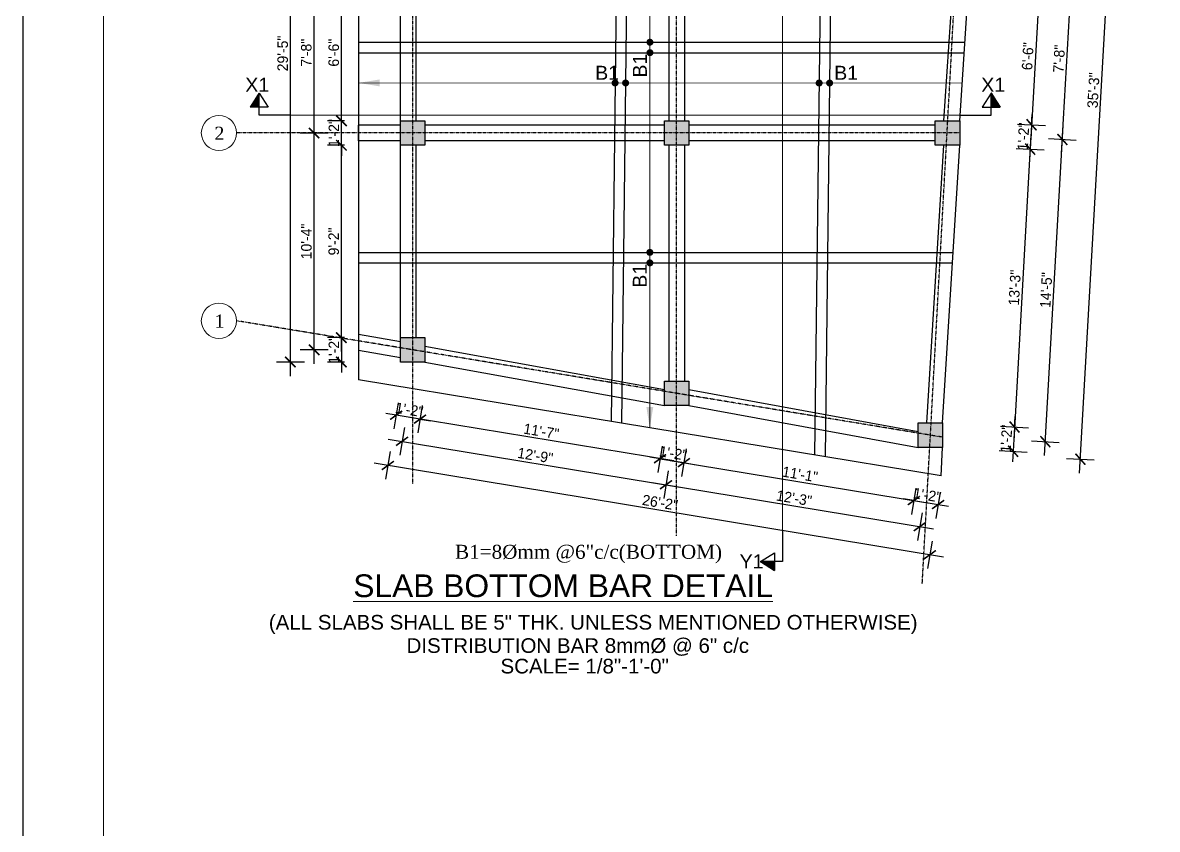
# Model space of a CAD drawing. Header units: inches. Extents: x -412 to 2766, y -9590 to -2111.
# Drawn here: x -412 to 238, y -8260 to -7798 of the extents above; entities that cross this region are included whole.
import ezdxf

# ---------------------------------------------------------------- set-up
doc = ezdxf.new("R2010")
doc.units = ezdxf.units.IN
doc.header["$LTSCALE"] = 0.5
doc.header["$MEASUREMENT"] = 0
doc.header["$PDMODE"] = 66
doc.linetypes.add('ACAD_ISO02W100', pattern=[15, 12, -3])
doc.linetypes.add('PHANTOM2', pattern=[1.25, 0.625, -0.125, 0.125, -0.125, 0.125, -0.125])
for name, color, linetype, lineweight in [('05 DOT', 50, 'Continuous', 5), ('15 TEXT', 7, 'Continuous', 15), ('20 BEAM SECTION ARROW', 7, 'ACAD_ISO02W100', 20), ('25 BOT BAR', 12, 'Continuous', 25), ('COLUMN', 8, 'Continuous', 50), ('DOOR & WIN', 1, 'Continuous', 25), ('ELE1', 3, 'Continuous', 9), ('Profile ele', 4, 'Continuous', 25), ('RINF', 4, 'Continuous', 25), ('TEXT', 220, 'Continuous', 9), ('window', 6, 'Continuous', 13)]:
    doc.layers.add(name, color=color, linetype=linetype, lineweight=lineweight)
doc.layers.add('OUTLINE', color=116, linetype='Continuous')
doc.styles.add('ARCHITECTURE', font='stylu.ttf')
doc.styles.add('arial', font='arial.ttf')
doc.styles.get("Standard").update_dxf_attribs({"font": 'arial.ttf'})
doc.dimstyles.new('8 SCALE', dxfattribs={"dimscale": 0, "dimtxt": 6, "dimasz": 6, "dimexe": 8, "dimexo": 8, "dimgap": 1.25, "dimtad": 1, "dimdec": 0, "dimzin": 3, "dimdsep": 46, "dimlunit": 4, "dimtxsty": 'ARCHITECTURE', "dimblk": 'ARCHTICK', "dimcen": 8, "dimdle": 8, "dimclrd": 5, "dimclre": 5, "dimclrt": 7, "dimadec": 0, "dimazin": 0, "dimtfac": 0.75, "dimtdec": 0, "dimtix": 1, "dimtmove": 2, "dimatfit": 3, "dimldrblk": 'ARCHTICK', "dimfxl": 8, "dimfxlon": 1, "dimtolj": 1, "dimtzin": 0, "dimlwd": -1, "dimlwe": -1, "dimarcsym": 0})
doc.dimstyles.new('Copy of Standard1', dxfattribs={"dimscale": 24, "dimtxt": 0.083333, "dimasz": 0.125, "dimexe": 0.046875, "dimexo": 0.078125, "dimgap": 0.046875, "dimtad": 1, "dimdec": 0, "dimzin": 3, "dimdsep": 46, "dimlunit": 4, "dimtxsty": 'arial', "dimcen": 0.09, "dimdle": 0.046875, "dimclrd": 5, "dimclre": 5, "dimclrt": 7, "dimaunit": 1, "dimadec": 0, "dimazin": 0, "dimtfac": 1, "dimtdec": 0, "dimtofl": 0, "dimtmove": 0, "dimatfit": 3, "dimfxl": 1, "dimtolj": 1, "dimtzin": 0, "dimlwd": -1, "dimlwe": -1, "dimarcsym": 0})

# ---------------------------------------------------------------- blocks, each defined once
blk = doc.blocks.new('_ArchTick')
at = {"color": 0, "linetype": 'ByBlock', "const_width": 0.15}
blk.add_lwpolyline([(-0.5, -0.5), (0.5, 0.5)], dxfattribs=at)
blk = doc.blocks.new('*D1291')
at = {"layer": 'Defpoints', "color": 0, "transparency": 16777216}
for p in [(-18234.22, -12981.9), (-18237.07, -12999.17), (-18097.22, -13006.8)]:
    blk.add_point(p, dxfattribs=at)
at = {"layer": 'Profile ele', "color": 5, "transparency": 16777216}
for p, q in [((-18235.77, -12991.28), (-18238.37, -13007.06)), ((-18091.81, -13023.13), (-18244.97, -12997.87)), ((-18098.53, -13014.7), (-18101, -13029.72))]:
    blk.add_line(p, q, dxfattribs=at)
at = {"layer": 'Profile ele', "color": 5, "transparency": 16777216, "xscale": 6, "yscale": 6, "zscale": 6}
for p, rotation in [((-18237.07, -12999.17), 170.6334039608591), ((-18099.7, -13021.83), 350.6334039608591)]:
    blk.add_blockref('_ArchTick', p, dxfattribs=dict(at, rotation=rotation))
at = {"layer": 'Profile ele', "color": 7, "transparency": 16777216, "insert": (-18167.66, -13006.09), "char_height": 6, "attachment_point": 5, "rotation": 350.6334, "style": 'ARCHITECTURE'}
blk.add_mtext('\\A1;11\'-7"', dxfattribs=at)
blk = doc.blocks.new('*D1292')
at = {"layer": 'Defpoints', "color": 0, "transparency": 16777216}
for p in [(-18248.22, -12981.9), (-18234.22, -12981.9), (-18250.7, -12996.92)]:
    blk.add_point(p, dxfattribs=at)
at = {"layer": 'Profile ele', "color": 5, "transparency": 16777216}
for p, q in [((-18249.53, -12989.79), (-18252, -13004.81)), ((-18235.77, -12991.28), (-18238.37, -13007.06)), ((-18250.7, -12996.92), (-18256.62, -12995.94)), ((-18237.07, -12999.17), (-18250.7, -12996.92)), ((-18237.07, -12999.17), (-18231.15, -13000.15))]:
    blk.add_line(p, q, dxfattribs=at)
at = {"layer": 'Profile ele', "color": 5, "transparency": 16777216, "xscale": 6, "yscale": 6, "zscale": 6}
for p, rotation in [((-18250.7, -12996.92), 350.6334039608591), ((-18237.07, -12999.17), 170.6334039608591)]:
    blk.add_blockref('_ArchTick', p, dxfattribs=dict(at, rotation=rotation))
at = {"layer": 'Profile ele', "color": 7, "transparency": 16777216, "insert": (-18243.19, -12993.79), "char_height": 6, "attachment_point": 5, "rotation": 350.6334, "style": 'ARCHITECTURE'}
blk.add_mtext('\\A1;1\'-2"', dxfattribs=at)
blk = doc.blocks.new('*D1293')
at = {"layer": 'Defpoints', "color": 0, "transparency": 16777216}
for p in [(-18097.22, -13006.8), (-18083.22, -13006.8), (-18086.07, -13024.08)]:
    blk.add_point(p, dxfattribs=at)
at = {"layer": 'Profile ele', "color": 5, "transparency": 16777216}
for p, q in [((-18098.53, -13014.7), (-18101, -13029.72)), ((-18084.77, -13016.18), (-18087.37, -13031.97)), ((-18099.7, -13021.83), (-18105.62, -13020.85)), ((-18099.7, -13021.83), (-18086.07, -13024.08)), ((-18086.07, -13024.08), (-18080.15, -13025.05))]:
    blk.add_line(p, q, dxfattribs=at)
at = {"layer": 'Profile ele', "color": 5, "transparency": 16777216, "xscale": 6, "yscale": 6, "zscale": 6}
for p, rotation in [((-18099.7, -13021.83), 350.6334039608591), ((-18086.07, -13024.08), 170.6334039608591)]:
    blk.add_blockref('_ArchTick', p, dxfattribs=dict(at, rotation=rotation))
at = {"layer": 'Profile ele', "color": 7, "transparency": 16777216, "insert": (-18092.19, -13018.7), "char_height": 6, "attachment_point": 5, "rotation": 350.6334, "style": 'ARCHITECTURE'}
blk.add_mtext('\\A1;1\'-2"', dxfattribs=at)
blk = doc.blocks.new('*D1294')
at = {"layer": 'Defpoints', "color": 0, "transparency": 16777216}
for p in [(-18083.22, -13006.8), (-17951.98, -13030.76), (-17954.46, -13045.79)]:
    blk.add_point(p, dxfattribs=at)
at = {"layer": 'Profile ele', "color": 5, "transparency": 16777216}
for p, q in [((-18084.77, -13016.18), (-18087.37, -13031.97)), ((-18093.97, -13022.77), (-17946.56, -13047.09)), ((-17953.28, -13038.66), (-17955.76, -13053.68))]:
    blk.add_line(p, q, dxfattribs=at)
at = {"layer": 'Profile ele', "color": 5, "transparency": 16777216, "xscale": 6, "yscale": 6, "zscale": 6}
for p, rotation in [((-18086.07, -13024.08), 170.6334039608591), ((-17954.46, -13045.79), 350.6334039608591)]:
    blk.add_blockref('_ArchTick', p, dxfattribs=dict(at, rotation=rotation))
at = {"layer": 'Profile ele', "color": 7, "transparency": 16777216, "insert": (-18019.57, -13030.71), "char_height": 6, "attachment_point": 5, "rotation": 350.6334, "style": 'ARCHITECTURE'}
blk.add_mtext('\\A1;11\'-1"', dxfattribs=at)
blk = doc.blocks.new('*D1295')
at = {"layer": 'Defpoints', "color": 0, "transparency": 16777216}
for p in [(-17951.98, -13030.76), (-17938.11, -13033.05), (-17940.59, -13048.07)]:
    blk.add_point(p, dxfattribs=at)
at = {"layer": 'Profile ele', "color": 5, "transparency": 16777216}
for p, q in [((-17953.28, -13038.66), (-17955.76, -13053.68)), ((-17939.41, -13040.94), (-17941.89, -13055.97)), ((-17954.46, -13045.79), (-17960.38, -13044.81)), ((-17954.46, -13045.79), (-17940.59, -13048.07)), ((-17940.59, -13048.07), (-17934.67, -13049.05))]:
    blk.add_line(p, q, dxfattribs=at)
at = {"layer": 'Profile ele', "color": 5, "transparency": 16777216, "xscale": 6, "yscale": 6, "zscale": 6}
for p, rotation in [((-17954.46, -13045.79), 350.6334039608591), ((-17940.59, -13048.07), 170.6334039608591)]:
    blk.add_blockref('_ArchTick', p, dxfattribs=dict(at, rotation=rotation))
at = {"layer": 'Profile ele', "color": 7, "transparency": 16777216, "insert": (-17946.82, -13042.68), "char_height": 6, "attachment_point": 5, "rotation": 350.6334, "style": 'ARCHITECTURE'}
blk.add_mtext('\\A1;1\'-2"', dxfattribs=at)
blk = doc.blocks.new('*D1296')
at = {"layer": 'Defpoints', "color": 0, "transparency": 16777216}
for p in [(-18241.22, -12974.9), (-18090.22, -12999.8), (-18096.32, -13036.75)]:
    blk.add_point(p, dxfattribs=at)
at = {"layer": 'Profile ele', "color": 5, "transparency": 16777216}
for p, q in [((-18246.02, -13003.95), (-18248.62, -13019.74)), ((-18255.21, -13010.54), (-18088.42, -13038.05)), ((-18095.02, -13028.86), (-18097.62, -13044.64))]:
    blk.add_line(p, q, dxfattribs=at)
at = {"layer": 'Profile ele', "color": 5, "transparency": 16777216, "xscale": 6, "yscale": 6, "zscale": 6}
for p, rotation in [((-18247.32, -13011.84), 170.6334039608234), ((-18096.32, -13036.75), 350.6334039608234)]:
    blk.add_blockref('_ArchTick', p, dxfattribs=dict(at, rotation=rotation))
at = {"layer": 'Profile ele', "color": 7, "transparency": 16777216, "insert": (-18171.11, -13020.01), "char_height": 6, "attachment_point": 5, "rotation": 350.6334, "style": 'ARCHITECTURE'}
blk.add_mtext('\\A1;12\'-9"', dxfattribs=at)
blk = doc.blocks.new('*D1297')
at = {"layer": 'Defpoints', "color": 0, "transparency": 16777216}
for p in [(-18090.22, -12999.8), (-17944.98, -13023.76), (-17951.07, -13060.71)]:
    blk.add_point(p, dxfattribs=at)
at = {"layer": 'Profile ele', "color": 5, "transparency": 16777216}
for p, q in [((-18095.02, -13028.86), (-18097.62, -13044.65)), ((-18104.21, -13035.45), (-17943.18, -13062.01)), ((-17949.77, -13052.82), (-17952.38, -13068.6))]:
    blk.add_line(p, q, dxfattribs=at)
at = {"layer": 'Profile ele', "color": 5, "transparency": 16777216, "xscale": 6, "yscale": 6, "zscale": 6}
for p, rotation in [((-18096.32, -13036.75), 170.6334039608591), ((-17951.07, -13060.71), 350.6334039608591)]:
    blk.add_blockref('_ArchTick', p, dxfattribs=dict(at, rotation=rotation))
at = {"layer": 'Profile ele', "color": 7, "transparency": 16777216, "insert": (-18022.99, -13044.43), "char_height": 6, "attachment_point": 5, "rotation": 350.6334, "style": 'ARCHITECTURE'}
blk.add_mtext('\\A1;12\'-3"', dxfattribs=at)
blk = doc.blocks.new('*D1298')
at = {"layer": 'Defpoints', "color": 0, "transparency": 16777216}
for p in [(-18248.22, -12981.9), (-18255.45, -13025.69), (-17938.11, -13033.05)]:
    blk.add_point(p, dxfattribs=at)
at = {"layer": 'Profile ele', "color": 5, "transparency": 16777216}
for p, q in [((-18254.14, -13017.79), (-18256.75, -13033.58)), ((-17937.44, -13078.14), (-18263.34, -13024.38)), ((-17944.03, -13068.95), (-17946.63, -13084.73))]:
    blk.add_line(p, q, dxfattribs=at)
at = {"layer": 'Profile ele', "color": 5, "transparency": 16777216, "xscale": 6, "yscale": 6, "zscale": 6}
for p, rotation in [((-18255.45, -13025.69), 170.6334039608233), ((-17945.33, -13076.84), 350.6334039608233)]:
    blk.add_blockref('_ArchTick', p, dxfattribs=dict(at, rotation=rotation))
at = {"layer": 'Profile ele', "color": 7, "transparency": 16777216, "insert": (-18099.68, -13046.96), "char_height": 6, "attachment_point": 5, "rotation": 350.6334, "style": 'ARCHITECTURE'}
blk.add_mtext('\\A1;26\'-2"', dxfattribs=at)
blk = doc.blocks.new('*D1299')
at = {"layer": 'Defpoints', "color": 0, "transparency": 16777216}
for p in [(-18282.05, -12842.35), (-18272.22, -12842.35), (-18272.22, -12952.49)]:
    blk.add_point(p, dxfattribs=at)
at = {"layer": 'Profile ele', "color": 5, "transparency": 16777216}
for p, q in [((-18282.05, -12960.49), (-18282.05, -12834.35)), ((-18280.22, -12842.35), (-18290.05, -12842.35)), ((-18280.22, -12952.49), (-18290.05, -12952.49))]:
    blk.add_line(p, q, dxfattribs=at)
at = {"layer": 'Profile ele', "color": 5, "transparency": 16777216, "xscale": 6, "yscale": 6, "zscale": 6}
for p, rotation in [((-18282.05, -12842.35), 90), ((-18282.05, -12952.49), 270)]:
    blk.add_blockref('_ArchTick', p, dxfattribs=dict(at, rotation=rotation))
at = {"layer": 'Profile ele', "color": 7, "transparency": 16777216, "insert": (-18286.4, -12897.42), "char_height": 6, "attachment_point": 5, "rotation": 90, "style": 'ARCHITECTURE'}
blk.add_mtext('\\A1;9\'-2"', dxfattribs=at)
blk = doc.blocks.new('*D1300')
at = {"layer": 'Defpoints', "color": 0, "transparency": 16777216}
for p in [(-18282.05, -12828.35), (-18272.22, -12828.35), (-18272.22, -12842.35)]:
    blk.add_point(p, dxfattribs=at)
at = {"layer": 'Profile ele', "color": 5, "transparency": 16777216}
for p, q in [((-18282.05, -12828.35), (-18282.05, -12822.35)), ((-18280.22, -12828.35), (-18290.05, -12828.35)), ((-18282.05, -12842.35), (-18282.05, -12828.35)), ((-18280.22, -12842.35), (-18290.05, -12842.35)), ((-18282.05, -12842.35), (-18282.05, -12848.35))]:
    blk.add_line(p, q, dxfattribs=at)
at = {"layer": 'Profile ele', "color": 5, "transparency": 16777216, "xscale": 6, "yscale": 6, "zscale": 6}
for p, rotation in [((-18282.05, -12828.35), 270), ((-18282.05, -12842.35), 90)]:
    blk.add_blockref('_ArchTick', p, dxfattribs=dict(at, rotation=rotation))
at = {"layer": 'Profile ele', "color": 7, "transparency": 16777216, "insert": (-18286.36, -12835.35), "char_height": 6, "attachment_point": 5, "rotation": 90, "style": 'ARCHITECTURE'}
blk.add_mtext('\\A1;1\'-2"', dxfattribs=at)
blk = doc.blocks.new('*D1301')
at = {"layer": 'Defpoints', "color": 0, "transparency": 16777216}
for p in [(-18282.05, -12750.35), (-18272.22, -12750.35), (-18272.22, -12828.35)]:
    blk.add_point(p, dxfattribs=at)
at = {"layer": 'Profile ele', "color": 5, "transparency": 16777216}
for p, q in [((-18282.05, -12836.35), (-18282.05, -12742.35)), ((-18280.22, -12750.35), (-18290.05, -12750.35)), ((-18280.22, -12828.35), (-18290.05, -12828.35))]:
    blk.add_line(p, q, dxfattribs=at)
at = {"layer": 'Profile ele', "color": 5, "transparency": 16777216, "xscale": 6, "yscale": 6, "zscale": 6}
for p, rotation in [((-18282.05, -12750.35), 90), ((-18282.05, -12828.35), 270)]:
    blk.add_blockref('_ArchTick', p, dxfattribs=dict(at, rotation=rotation))
at = {"layer": 'Profile ele', "color": 7, "transparency": 16777216, "insert": (-18286.41, -12789.35), "char_height": 6, "attachment_point": 5, "rotation": 90, "style": 'ARCHITECTURE'}
blk.add_mtext('\\A1;6\'-6"', dxfattribs=at)
blk = doc.blocks.new('*D1305')
at = {"layer": 'Defpoints', "color": 0, "transparency": 16777216}
for p in [(-18297.65, -12835.35), (-18265.22, -12835.35), (-18265.22, -12959.49)]:
    blk.add_point(p, dxfattribs=at)
at = {"layer": 'Profile ele', "color": 5, "transparency": 16777216}
for p, q in [((-18297.65, -12967.49), (-18297.65, -12827.35)), ((-18289.65, -12835.35), (-18305.65, -12835.35)), ((-18289.65, -12959.49), (-18305.65, -12959.49))]:
    blk.add_line(p, q, dxfattribs=at)
at = {"layer": 'Profile ele', "color": 5, "transparency": 16777216, "xscale": 6, "yscale": 6, "zscale": 6}
for p, rotation in [((-18297.65, -12835.35), 90), ((-18297.65, -12959.49), 270)]:
    blk.add_blockref('_ArchTick', p, dxfattribs=dict(at, rotation=rotation))
at = {"layer": 'Profile ele', "color": 7, "transparency": 16777216, "insert": (-18302.05, -12897.42), "char_height": 6, "attachment_point": 5, "rotation": 90, "style": 'ARCHITECTURE'}
blk.add_mtext('\\A1;10\'-4"', dxfattribs=at)
blk = doc.blocks.new('*D1306')
at = {"layer": 'Defpoints', "color": 0, "transparency": 16777216}
for p in [(-18297.65, -12743.35), (-18265.22, -12743.35), (-18265.22, -12835.35)]:
    blk.add_point(p, dxfattribs=at)
at = {"layer": 'Profile ele', "color": 5, "transparency": 16777216}
for p, q in [((-18297.65, -12843.35), (-18297.65, -12735.35)), ((-18289.65, -12743.35), (-18305.65, -12743.35)), ((-18289.65, -12835.35), (-18305.65, -12835.35))]:
    blk.add_line(p, q, dxfattribs=at)
at = {"layer": 'Profile ele', "color": 5, "transparency": 16777216, "xscale": 6, "yscale": 6, "zscale": 6}
for p, rotation in [((-18297.65, -12743.35), 90), ((-18297.65, -12835.35), 270)]:
    blk.add_blockref('_ArchTick', p, dxfattribs=dict(at, rotation=rotation))
at = {"layer": 'Profile ele', "color": 7, "transparency": 16777216, "insert": (-18302.11, -12789.35), "char_height": 6, "attachment_point": 5, "rotation": 90, "style": 'ARCHITECTURE'}
blk.add_mtext('\\A1;7\'-8"', dxfattribs=at)
blk = doc.blocks.new('*D1308')
at = {"layer": 'Defpoints', "color": 0, "transparency": 16777216}
for p in [(-18311.23, -12613.07), (-18272.22, -12613.07), (-18272.22, -12966.49)]:
    blk.add_point(p, dxfattribs=at)
at = {"layer": 'Profile ele', "color": 5, "transparency": 16777216}
for p, q in [((-18311.23, -12974.49), (-18311.23, -12605.07)), ((-18303.23, -12613.07), (-18319.23, -12613.07)), ((-18303.23, -12966.49), (-18319.23, -12966.49))]:
    blk.add_line(p, q, dxfattribs=at)
at = {"layer": 'Profile ele', "color": 5, "transparency": 16777216, "xscale": 6, "yscale": 6, "zscale": 6}
for p, rotation in [((-18311.23, -12613.07), 90), ((-18311.23, -12966.49), 270)]:
    blk.add_blockref('_ArchTick', p, dxfattribs=dict(at, rotation=rotation))
at = {"layer": 'Profile ele', "color": 7, "transparency": 16777216, "insert": (-18315.61, -12789.78), "char_height": 6, "attachment_point": 5, "rotation": 90, "style": 'ARCHITECTURE'}
blk.add_mtext('\\A1;29\'-5"', dxfattribs=at)
blk = doc.blocks.new('*D1312')
at = {"layer": 'Defpoints', "color": 0, "transparency": 16777216}
for p in [(-17923.05, -12750.35), (-17928.17, -12828.32), (-17887.11, -12830.63)]:
    blk.add_point(p, dxfattribs=at)
at = {"layer": 'Profile ele', "color": 5, "transparency": 16777216}
for p, q in [((-17882.26, -12744.64), (-17887.56, -12838.62)), ((-17890.7, -12752.18), (-17874.72, -12753.08)), ((-17895.09, -12830.18), (-17879.12, -12831.08))]:
    blk.add_line(p, q, dxfattribs=at)
at = {"layer": 'Profile ele', "color": 5, "transparency": 16777216, "xscale": 6, "yscale": 6, "zscale": 6}
for p, rotation in [((-17882.71, -12752.63), 86.77451339905133), ((-17887.11, -12830.63), 266.7745133990513)]:
    blk.add_blockref('_ArchTick', p, dxfattribs=dict(at, rotation=rotation))
at = {"layer": 'Profile ele', "color": 7, "transparency": 16777216, "insert": (-17889.26, -12791.38), "char_height": 6, "attachment_point": 5, "rotation": 86.77451, "style": 'ARCHITECTURE'}
blk.add_mtext('\\A1;6\'-6"', dxfattribs=at)
blk = doc.blocks.new('*D1313')
at = {"layer": 'Defpoints', "color": 0, "transparency": 16777216}
for p in [(-17928.17, -12828.32), (-17928.23, -12842.32), (-17887.89, -12844.59)]:
    blk.add_point(p, dxfattribs=at)
at = {"layer": 'Profile ele', "color": 5, "transparency": 16777216}
for p, q in [((-17887.11, -12830.63), (-17886.77, -12824.64)), ((-17895.09, -12830.18), (-17879.12, -12831.08)), ((-17887.11, -12830.63), (-17887.89, -12844.59)), ((-17895.88, -12844.14), (-17879.91, -12845.04)), ((-17887.89, -12844.59), (-17888.23, -12850.58))]:
    blk.add_line(p, q, dxfattribs=at)
at = {"layer": 'Profile ele', "color": 5, "transparency": 16777216, "xscale": 6, "yscale": 6, "zscale": 6}
for p, rotation in [((-17887.11, -12830.63), 266.7745133990513), ((-17887.89, -12844.59), 86.77451339905133)]:
    blk.add_blockref('_ArchTick', p, dxfattribs=dict(at, rotation=rotation))
at = {"layer": 'Profile ele', "color": 7, "transparency": 16777216, "insert": (-17891.8, -12837.37), "char_height": 6, "attachment_point": 5, "rotation": 86.77451, "style": 'ARCHITECTURE'}
blk.add_mtext('\\A1;1\'-2"', dxfattribs=at)
blk = doc.blocks.new('*D1314')
at = {"layer": 'Defpoints', "color": 0, "transparency": 16777216}
for p in [(-17928.23, -12842.32), (-17938.03, -13001.35), (-17896.86, -13003.67)]:
    blk.add_point(p, dxfattribs=at)
at = {"layer": 'Profile ele', "color": 5, "transparency": 16777216}
for p, q in [((-17887.44, -12836.6), (-17897.31, -13011.66)), ((-17895.88, -12844.14), (-17879.91, -12845.04)), ((-17904.85, -13003.22), (-17888.87, -13004.12))]:
    blk.add_line(p, q, dxfattribs=at)
at = {"layer": 'Profile ele', "color": 5, "transparency": 16777216, "xscale": 6, "yscale": 6, "zscale": 6}
for p, rotation in [((-17887.89, -12844.59), 86.77451339905133), ((-17896.86, -13003.67), 266.7745133990513)]:
    blk.add_blockref('_ArchTick', p, dxfattribs=dict(at, rotation=rotation))
at = {"layer": 'Profile ele', "color": 7, "transparency": 16777216, "insert": (-17896.73, -12923.88), "char_height": 6, "attachment_point": 5, "rotation": 86.77451, "style": 'ARCHITECTURE'}
blk.add_mtext('\\A1;13\'-3"', dxfattribs=at)
blk = doc.blocks.new('*D1315')
at = {"layer": 'Defpoints', "color": 0, "transparency": 16777216}
for p in [(-17938.03, -13001.35), (-17937.98, -13015.3), (-17897.64, -13017.57)]:
    blk.add_point(p, dxfattribs=at)
at = {"layer": 'Profile ele', "color": 5, "transparency": 16777216}
for p, q in [((-17896.86, -13003.67), (-17896.52, -12997.68)), ((-17904.85, -13003.22), (-17888.87, -13004.12)), ((-17896.86, -13003.67), (-17897.64, -13017.57)), ((-17905.63, -13017.12), (-17889.65, -13018.02)), ((-17897.64, -13017.57), (-17897.98, -13023.56))]:
    blk.add_line(p, q, dxfattribs=at)
at = {"layer": 'Profile ele', "color": 5, "transparency": 16777216, "xscale": 6, "yscale": 6, "zscale": 6}
for p, rotation in [((-17896.86, -13003.67), 266.7745133990513), ((-17897.64, -13017.57), 86.77451339905133)]:
    blk.add_blockref('_ArchTick', p, dxfattribs=dict(at, rotation=rotation))
at = {"layer": 'Profile ele', "color": 7, "transparency": 16777216, "insert": (-17901.55, -13010.38), "char_height": 6, "attachment_point": 5, "rotation": 86.77451, "style": 'ARCHITECTURE'}
blk.add_mtext('\\A1;1\'-2"', dxfattribs=at)
blk = doc.blocks.new('*D1316')
at = {"layer": 'Defpoints', "color": 0, "transparency": 16777216}
for p in [(-17935.23, -12835.32), (-17869.49, -12839.02), (-17944.98, -13008.35)]:
    blk.add_point(p, dxfattribs=at)
at = {"layer": 'Profile ele', "color": 5, "transparency": 16777216}
for p, q in [((-17879.69, -13020.04), (-17869.04, -12831.03)), ((-17877.48, -12838.57), (-17861.5, -12839.47)), ((-17887.23, -13011.61), (-17871.25, -13012.51))]:
    blk.add_line(p, q, dxfattribs=at)
at = {"layer": 'Profile ele', "color": 5, "transparency": 16777216, "xscale": 6, "yscale": 6, "zscale": 6}
for p, rotation in [((-17869.49, -12839.02), 86.77450968717929), ((-17879.24, -13012.06), 266.7745096871793)]:
    blk.add_blockref('_ArchTick', p, dxfattribs=dict(at, rotation=rotation))
at = {"layer": 'Profile ele', "color": 7, "transparency": 16777216, "insert": (-17878.74, -12925.29), "char_height": 6, "attachment_point": 5, "rotation": 86.77451, "style": 'ARCHITECTURE'}
blk.add_mtext('\\A1;14\'-5"', dxfattribs=at)
blk = doc.blocks.new('*D1317')
at = {"layer": 'Defpoints', "color": 0, "transparency": 16777216}
for p in [(-17930.05, -12743.35), (-17864.3, -12747.06), (-17935.23, -12835.32)]:
    blk.add_point(p, dxfattribs=at)
at = {"layer": 'Profile ele', "color": 5, "transparency": 16777216}
for p, q in [((-17869.93, -12847.01), (-17863.85, -12739.07)), ((-17872.29, -12746.61), (-17856.31, -12747.51)), ((-17877.47, -12838.57), (-17861.5, -12839.47))]:
    blk.add_line(p, q, dxfattribs=at)
at = {"layer": 'Profile ele', "color": 5, "transparency": 16777216, "xscale": 6, "yscale": 6, "zscale": 6}
for p, rotation in [((-17864.3, -12747.06), 86.77451339905133), ((-17869.48, -12839.02), 266.7745133990513)]:
    blk.add_blockref('_ArchTick', p, dxfattribs=dict(at, rotation=rotation))
at = {"layer": 'Profile ele', "color": 7, "transparency": 16777216, "insert": (-17871.35, -12792.79), "char_height": 6, "attachment_point": 5, "rotation": 86.77451, "style": 'ARCHITECTURE'}
blk.add_mtext('\\A1;7\'-8"', dxfattribs=at)
blk = doc.blocks.new('*D1319')
at = {"layer": 'Defpoints', "color": 0, "transparency": 16777216}
for p in [(-17914.33, -12595.72), (-17835.41, -12600.16), (-17938.11, -13017.64)]:
    blk.add_point(p, dxfattribs=at)
at = {"layer": 'Profile ele', "color": 5, "transparency": 16777216}
for p, q in [((-17859.63, -13030.07), (-17834.96, -12592.18)), ((-17843.39, -12599.71), (-17827.42, -12600.61)), ((-17867.17, -13021.64), (-17851.2, -13022.54))]:
    blk.add_line(p, q, dxfattribs=at)
at = {"layer": 'Profile ele', "color": 5, "transparency": 16777216, "xscale": 6, "yscale": 6, "zscale": 6}
for p, rotation in [((-17835.41, -12600.16), 86.77451339904565), ((-17859.18, -13022.09), 266.7745133990456)]:
    blk.add_blockref('_ArchTick', p, dxfattribs=dict(at, rotation=rotation))
at = {"layer": 'Profile ele', "color": 7, "transparency": 16777216, "insert": (-17851.67, -12810.88), "char_height": 6, "attachment_point": 5, "rotation": 86.77451, "style": 'ARCHITECTURE'}
blk.add_mtext('\\A1;35\'-3"', dxfattribs=at)
blk = doc.blocks.new('*D1321')
at = {"layer": 'Defpoints', "color": 0, "transparency": 16777216}
for p in [(-18272.22, -12952.49), (-18282.05, -12966.49), (-18272.22, -12966.49)]:
    blk.add_point(p, dxfattribs=at)
at = {"layer": 'Profile ele', "color": 5, "transparency": 16777216}
for p, q in [((-18280.22, -12952.49), (-18290.05, -12952.49)), ((-18282.05, -12952.49), (-18282.05, -12946.49)), ((-18282.05, -12952.49), (-18282.05, -12966.49)), ((-18280.22, -12966.49), (-18290.05, -12966.49)), ((-18282.05, -12966.49), (-18282.05, -12972.49))]:
    blk.add_line(p, q, dxfattribs=at)
at = {"layer": 'Profile ele', "color": 5, "transparency": 16777216, "xscale": 6, "yscale": 6, "zscale": 6}
for p, rotation in [((-18282.05, -12952.49), 270), ((-18282.05, -12966.49), 90)]:
    blk.add_blockref('_ArchTick', p, dxfattribs=dict(at, rotation=rotation))
at = {"layer": 'Profile ele', "color": 7, "transparency": 16777216, "insert": (-18286.36, -12959.49), "char_height": 6, "attachment_point": 5, "rotation": 90, "style": 'ARCHITECTURE'}
blk.add_mtext('\\A1;1\'-2"', dxfattribs=at)
blk = doc.blocks.new('dfdffdf')
at = {"layer": 'RINF'}
h = blk.add_hatch(dxfattribs=at)
h.set_pattern_fill('ANSI31', color=1, style=0)
h.set_pattern_definition([(135.000000013, (-2341946.27169, -525911.5854), (0.0928077650966, 0.0928077650554), [])])
h.paths.add_polyline_path([(-28, 207), (191, 67), (-28, 67)])
at = {"layer": 'RINF', "color": 1}
for p, q in [((-28, -73), (-28, 207)), ((191, 67), (-28, 207)), ((-155, -420), (-155, 67)), ((-155, 67), (191, 67)), ((191, 67), (-28, -73))]:
    blk.add_line(p, q, dxfattribs=at)
blk = doc.blocks.new('54')
at = {"layer": 'COLUMN'}
h = blk.add_hatch(color=256, dxfattribs=at)
h.dxf.hatch_style = 1
h.paths.add_polyline_path([(-18234.22, -12842.35), (-18234.22, -12828.35), (-18248.22, -12828.35), (-18248.22, -12842.35)])
h = blk.add_hatch(color=256, dxfattribs=at)
h.dxf.hatch_style = 1
h.paths.add_polyline_path([(-18083.22, -12842.35), (-18083.22, -12828.35), (-18097.22, -12828.35), (-18097.22, -12842.35)])
h = blk.add_hatch(color=256, dxfattribs=at)
h.dxf.hatch_style = 1
h.paths.add_polyline_path([(-17928.23, -12842.32), (-17928.23, -12828.32), (-17942.23, -12828.32), (-17942.23, -12842.32)])
h = blk.add_hatch(color=256, dxfattribs=at)
h.dxf.hatch_style = 1
h.paths.add_polyline_path([(-18234.22, -12966.49), (-18234.22, -12952.49), (-18248.22, -12952.49), (-18248.22, -12966.49)])
h = blk.add_hatch(color=256, dxfattribs=at)
h.dxf.hatch_style = 1
h.paths.add_polyline_path([(-18083.22, -12991.39), (-18083.22, -12977.39), (-18097.22, -12977.39), (-18097.22, -12991.39)])
h = blk.add_hatch(color=256, dxfattribs=at)
h.dxf.hatch_style = 1
h.paths.add_polyline_path([(-17937.98, -13015.35), (-17937.98, -13001.35), (-17951.98, -13001.35), (-17951.98, -13015.35)])
at = {"layer": '05 DOT', "ltscale": 48, "const_width": 2}
for points in [[(-18105.49, -12784.34, -1), (-18105.49, -12782.34, -1)], [(-18105.47, -12790.34, -1), (-18105.47, -12788.34, -1)], [(-18126.42, -12806.68, -1), (-18124.42, -12806.68, -1)], [(-18120.42, -12806.68, -1), (-18118.42, -12806.68, -1)], [(-18009.67, -12806.71, -1), (-18007.67, -12806.71, -1)], [(-18003.67, -12806.71, -1), (-18001.67, -12806.71, -1)], [(-18105.54, -12904.69, -1), (-18105.54, -12902.69, -1)], [(-18105.52, -12910.69, -1), (-18105.52, -12908.69, -1)]]:
    blk.add_lwpolyline(points, format="xyb", close=True, dxfattribs=at)
at = {"layer": '20 BEAM SECTION ARROW', "color": 2, "ltscale": 0.05}
for p, q in [((-18029.61, -13062.94), (-18029.61, -12564.85)), ((-17928.02, -12825.12), (-18311.23, -12825.12))]:
    blk.add_line(p, q, dxfattribs=at)
at = {"layer": '25 BOT BAR'}
for p, q in [((-18006.19, -12600.85), (-18011.24, -13019.76)), ((-18000.19, -12600.93), (-18005.25, -13020.75)), ((-18123.01, -12606.7), (-18127.75, -13000.55)), ((-18117, -12606.36), (-18121.76, -13001.53)), ((-18272.22, -12783.34), (-17925.24, -12783.34)), ((-18272.22, -12789.34), (-17925.64, -12789.34)), ((-18272.22, -12903.69), (-17931.99, -12903.69)), ((-18272.22, -12909.69), (-17932.36, -12909.69))]:
    blk.add_line(p, q, dxfattribs=at)
at = {"layer": 'DOOR & WIN', "color": 6, "linetype": 'PHANTOM2'}
for p, q in [((-18090.24, -13065.92), (-18090.24, -12536.86)), ((-17949.67, -13093.51), (-17918.98, -12536.09)), ((-18241.24, -13036.28), (-18241.24, -12544.71)), ((-17927.83, -12835.32), (-18342, -12835.32)), ((-17937.65, -13009.56), (-18342, -12942.86))]:
    blk.add_line(p, q, dxfattribs=at)
at = {"layer": 'OUTLINE'}
for points in [[(-18248.22, -12828.35), (-18234.22, -12828.35), (-18234.22, -12842.35), (-18248.22, -12842.35)], [(-18097.22, -12828.35), (-18083.22, -12828.35), (-18083.22, -12842.35), (-18097.22, -12842.35)], [(-17942.23, -12828.32), (-17928.23, -12828.32), (-17928.23, -12842.32), (-17942.23, -12842.32)], [(-18248.22, -12952.49), (-18234.22, -12952.49), (-18234.22, -12966.49), (-18248.22, -12966.49)], [(-18097.22, -12977.39), (-18083.22, -12977.39), (-18083.22, -12991.39), (-18097.22, -12991.39)], [(-17951.98, -13001.35), (-17937.98, -13001.35), (-17937.98, -13015.35), (-17951.98, -13015.35)]]:
    blk.add_lwpolyline(points, close=True, dxfattribs=at)
at = {"layer": 'Profile ele'}
for p, q in [((-18272.22, -12738.85), (-18272.22, -12976.72)), ((-18248.22, -12828.35), (-18248.22, -12750.35)), ((-18239.22, -12828.35), (-18239.22, -12750.35)), ((-18094.74, -12750.35), (-18094.72, -12828.35)), ((-18085.74, -12750.35), (-18085.72, -12828.35)), ((-17937.25, -12828.32), (-17932.06, -12750.35)), ((-17928.23, -12828.32), (-17923.05, -12750.35)), ((-18248.22, -12830.82), (-18272.22, -12830.82)), ((-18272.22, -12839.82), (-18272.22, -12830.82)), ((-18097.22, -12830.82), (-18234.22, -12830.82)), ((-17942.23, -12830.82), (-18083.22, -12830.82)), ((-18248.22, -12839.82), (-18272.22, -12839.82)), ((-18248.22, -12952.49), (-18248.22, -12842.35)), ((-18239.22, -12952.49), (-18239.22, -12842.35)), ((-18097.22, -12839.82), (-18234.22, -12839.82)), ((-18094.74, -12842.35), (-18094.74, -12977.39)), ((-18085.74, -12842.35), (-18085.74, -12977.39)), ((-17942.23, -12839.82), (-18083.22, -12839.82)), ((-17947, -13001.35), (-17937.24, -12842.32)), ((-17937.98, -13001.35), (-17928.23, -12842.32)), ((-18272.22, -12950.43), (-18248.22, -12954.79)), ((-18272.22, -12950.43), (-18272.22, -12959.58)), ((-18234.22, -12957.34), (-18097.22, -12982.25)), ((-18272.22, -12959.58), (-18248.22, -12963.94)), ((-18234.22, -12966.49), (-18097.22, -12991.39)), ((-17938.9, -13031.7), (-18272.22, -12976.72)), ((-18083.22, -12982.24), (-17951.98, -13006.2)), ((-18083.22, -12991.39), (-17951.98, -13015.35)), ((-17938.9, -13031.7), (-17937.98, -13015.35))]:
    blk.add_line(p, q, dxfattribs=at)
at = {"layer": 'window', "linetype": 'Continuous', "lineweight": 5, "ltscale": 0.5}
for centre in [(-18352.1, -12835.32), (-18352.1, -12942.86)]:
    blk.add_circle(centre, 10.1, dxfattribs=at)
at = {"layer": '20 BEAM SECTION ARROW', "color": 2, "yscale": 0.03657142857264262, "zscale": 0.03657142857264262}
for p, xscale, rotation in [((-18326.6, -12819.44), 0.03657142857264262, 90), ((-17912.65, -12819.44), -0.03657142857264262, 270), ((-18035.29, -13078.3), 0.03657142857264262, 180)]:
    blk.add_blockref('dfdffdf', p, dxfattribs=dict(at, xscale=xscale, rotation=rotation))
at = {"layer": '15 TEXT', "color": 3, "lineweight": 60, "style": 'arial'}
for s, p in [('(ALL SLABS SHALL BE 5" THK. UNLESS MENTIONED OTHERWISE)', (-18323.58, -13119.68)), ('DISTRIBUTION BAR 8mm%%C @ 6" c/c', (-18244.76, -13133.02))]:
    blk.add_text(s, height=8.4, dxfattribs=at).set_placement(p)
at = {"layer": '15 TEXT', "char_height": 6, "width": 27.1557, "attachment_point": 1, "rotation": 90}
for insert in [(-18115.25, -12803.57), (-18115.3, -12923.92)]:
    blk.add_mtext('{\\H1.3333x;B1\\H0.75x; }', dxfattribs=dict(at, insert=insert))
at = {"layer": '15 TEXT', "attachment_point": 1}
for s, insert, char_height, width in [('{\\H1.3333x;B1\\fStylus BT|b0|i0|c0|p34;\\H0.75x; }', (-18136.82, -12796.84), 6, 27.9602), ('{\\H1.3333x;B1\\fStylus BT|b0|i0|c0|p34;\\H0.75x; }', (-18000.04, -12796.86), 6, 27.9602), ('{\\fTimes New Roman|b0|i0|c0|p18;B1=8%%Cmm @6"c/c(BOTTOM) }', (-18217, -13071.13), 8, 214.0919)]:
    blk.add_mtext(s, dxfattribs=dict(at, insert=insert, char_height=char_height, width=width))
at = {"layer": '15 TEXT', "color": 2, "ltscale": 25, "char_height": 8, "width": 383.5653, "style": 'arial'}
for s, insert, attachment_point in [('X1', (-18337.04, -12803.72), 1), ('X1', (-17902.21, -12803.72), 3), ('Y1', (-18054.16, -13076.63), 1)]:
    blk.add_mtext(s, dxfattribs=dict(at, insert=insert, attachment_point=attachment_point))
at = {"layer": '15 TEXT', "insert": (-18280.29, -13088.07), "char_height": 13, "width": 510.3859, "attachment_point": 1, "style": 'arial'}
blk.add_mtext('{\\L SLAB BOTTOM BAR DETAIL }', dxfattribs=at)
at = {"layer": '15 TEXT', "color": 3, "lineweight": 60, "insert": (-18191, -13136.39), "char_height": 8.4, "width": 765.2036, "attachment_point": 1, "style": 'arial'}
blk.add_mtext('\\A1;SCALE= 1/8"-1\'-0"', dxfattribs=at)
at = {"layer": 'TEXT', "insert": (-18351.85, -12835.49), "char_height": 7.5, "attachment_point": 5}
blk.add_mtext('{\\fTimes New Roman|b0|i0|c0|p18;\\C1;2}', dxfattribs=at)
at = {"layer": 'TEXT', "insert": (-18351.85, -12943.03), "char_height": 7.5, "width": 7.2378, "attachment_point": 5}
blk.add_mtext('{\\fTimes New Roman|b0|i0|c0|p18;\\C1;1}', dxfattribs=at)
at = {"layer": 'Profile ele'}
for p1, p2, distance, picture, middle in [((-17938.11, -13017.64), (-17914.33, -12595.72), -79.05, '*D1319', (-17851.67, -12810.88)), ((-17944.98, -13008.35), (-17935.23, -12835.32), -65.84, '*D1316', (-17878.74, -12925.29)), ((-18241.22, -12974.9), (-18090.22, -12999.8), -37.44, '*D1296', (-18171.11, -13020.01)), ((-17938.11, -13033.05), (-18248.22, -12981.9), 44.38, '*D1298', (-18099.68, -13046.96))]:
    dim = blk.add_aligned_dim(p1=p1, p2=p2, distance=distance, dimstyle='8 SCALE', override={"dimscale": 1}, dxfattribs=at)
    dim.commit()
    dim.dimension.update_dxf_attribs({"geometry": picture, "text_midpoint": middle})
for base, p1, p2, angle, picture, middle in [((-18311.23, -12613.07), (-18272.22, -12966.49), (-18272.22, -12613.07), 90, '*D1308', (-18315.61, -12789.78)), ((-18297.65, -12743.35), (-18265.22, -12835.35), (-18265.22, -12743.35), 90, '*D1306', (-18302.11, -12789.35)), ((-18282.05, -12750.35), (-18272.22, -12828.35), (-18272.22, -12750.35), 90, '*D1301', (-18286.41, -12789.35)), ((-17864.3, -12747.06), (-17935.23, -12835.32), (-17930.05, -12743.35), 266.77451, '*D1317', (-17871.35, -12792.79)), ((-17887.11, -12830.63), (-17923.05, -12750.35), (-17928.17, -12828.32), 266.77451, '*D1312', (-17889.26, -12791.38)), ((-18282.05, -12828.35), (-18272.22, -12842.35), (-18272.22, -12828.35), 90, '*D1300', (-18286.36, -12835.35)), ((-18297.65, -12835.35), (-18265.22, -12959.49), (-18265.22, -12835.35), 90, '*D1305', (-18302.05, -12897.42)), ((-17887.89, -12844.59), (-17928.17, -12828.32), (-17928.23, -12842.32), 266.77451, '*D1313', (-17891.8, -12837.37)), ((-18282.05, -12842.35), (-18272.22, -12952.49), (-18272.22, -12842.35), 90, '*D1299', (-18286.4, -12897.42)), ((-17896.86, -13003.67), (-17928.23, -12842.32), (-17938.03, -13001.35), 266.77451, '*D1314', (-17896.73, -12923.88)), ((-18282.05, -12966.49), (-18272.22, -12952.49), (-18272.22, -12966.49), 90, '*D1321', (-18286.36, -12959.49)), ((-18250.7, -12996.92), (-18234.22, -12981.9), (-18248.22, -12981.9), 170.6334, '*D1292', (-18243.19, -12993.79)), ((-18237.07, -12999.17), (-18097.22, -13006.8), (-18234.22, -12981.9), 170.6334, '*D1291', (-18167.66, -13006.09)), ((-17897.64, -13017.57), (-17938.03, -13001.35), (-17937.98, -13015.3), 266.77451, '*D1315', (-17901.55, -13010.38)), ((-17951.07, -13060.71), (-18090.22, -12999.8), (-17944.98, -13023.76), 170.6334, '*D1297', (-18022.99, -13044.43)), ((-18086.07, -13024.08), (-18097.22, -13006.8), (-18083.22, -13006.8), 170.6334, '*D1293', (-18092.19, -13018.7)), ((-17954.46, -13045.79), (-18083.22, -13006.8), (-17951.98, -13030.76), 170.6334, '*D1294', (-18019.57, -13030.71)), ((-17940.59, -13048.07), (-17951.98, -13030.76), (-17938.11, -13033.05), 170.6334, '*D1295', (-17946.82, -13042.68))]:
    dim = blk.add_linear_dim(base=base, p1=p1, p2=p2, angle=angle, dimstyle='8 SCALE', override={"dimscale": 1}, dxfattribs=at)
    dim.commit()
    dim.dimension.update_dxf_attribs({"geometry": picture, "text_midpoint": middle})
at = {"layer": '05 DOT', "lineweight": 18, "ltscale": 48}
for points in [[(-18105.56, -13004.22), (-18105.39, -12605.69)], [(-18272.22, -12806.65), (-17926.79, -12806.72)]]:
    blk.add_leader(points, dimstyle='Copy of Standard1', override={"dimasz": 0.5, "dimtad": 0}, dxfattribs=at)

msp = doc.modelspace()

# ---------------------------------------------------------------- linework, layer by layer
at = {"layer": 'Defpoints'}
msp.add_lwpolyline([(2766.09, -7342.34), (-411.51, -7342.34), (-411.51, -9590.31), (2766.09, -9590.31)], close=True, dxfattribs=at)
at = {"layer": 'ELE1'}
msp.add_lwpolyline([(-365.19, -7388.66), (2719.77, -7388.66), (2719.77, -9543.99), (-365.19, -9543.99)], close=True, dxfattribs=at)

# ---------------------------------------------------------------- block references
at = {"layer": 'Profile ele'}
msp.add_blockref('54', (18052.91, 4973.97), dxfattribs=at)

doc.saveas('drawing.dxf')
